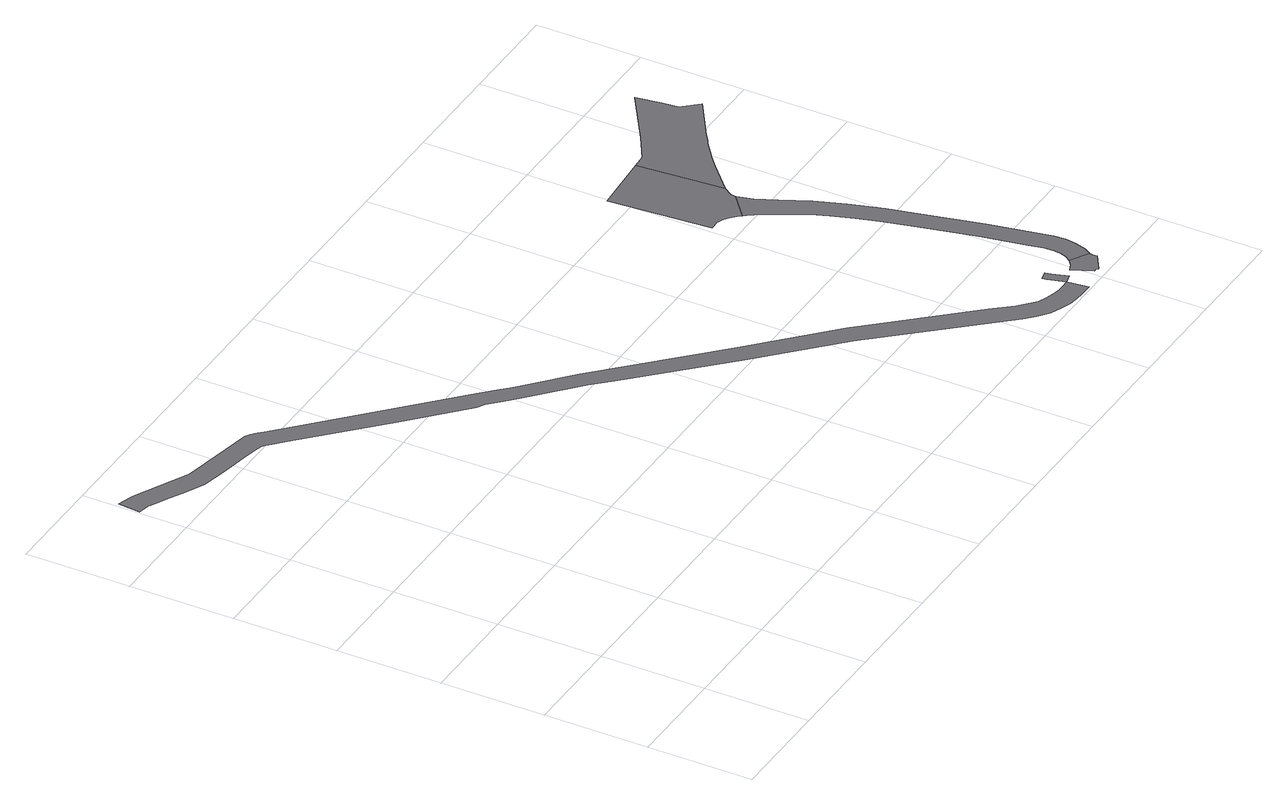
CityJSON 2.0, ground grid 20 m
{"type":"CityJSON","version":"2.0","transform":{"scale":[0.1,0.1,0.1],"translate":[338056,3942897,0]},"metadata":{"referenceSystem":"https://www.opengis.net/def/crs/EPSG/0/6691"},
"CityObjects":{
"road1":{"type":"Road","attributes":{"RoadStructureAttribute.sectionType":"1"},"geometry":[{"type":"MultiSurface","lod":"1","boundaries":[[[0,1,2,3,4,5,6,7,8,9,10,11,12,13,14,15,16,17,18,19,20,21,22,23,24,25,26,27,28,29,30,31,32,33,34,35,36,37,38,39,40,41,42,43,44,45,46,47,48,49,50,51,52,53,54,55,56,57,58,59,60,61,62,63]]]}]},
"road2":{"type":"Road","attributes":{"RoadStructureAttribute.sectionType":"1"},"geometry":[{"type":"MultiSurface","lod":"1","boundaries":[[[64,65,66,67,68,63]]]}]},
"road3":{"type":"Road","geometry":[{"type":"MultiSurface","lod":"1","boundaries":[[[69,70,71,72,73,74,75,76,77]]]}]},
"road4":{"type":"Road","attributes":{"RoadStructureAttribute.sectionType":"1"},"geometry":[{"type":"MultiSurface","lod":"1","boundaries":[[[78,79,80,81,82,83,84,85,86,87,88,89,90,72,71,91,92,93,94,95,96,97,98,99,100,101,102,103,104]]]}]},
"road5":{"type":"Road","geometry":[{"type":"MultiSurface","lod":"1","boundaries":[[[103,105,106,107,108,109,110,111,112,113,104]]]}]},
"road6":{"type":"Road","attributes":{"function":"2","RoadStructureAttribute.sectionType":"1"},"geometry":[{"type":"MultiSurface","lod":"1","boundaries":[[[106,114,115,116,117,118,119,120,121,122,123,124,125,107]]]}]}
},
"vertices":[
[1342,45,0],[1330,45,0],[1317,48,0],[1301,53,0],[1286,59,0],[1272,71,0],[1256,86,0],[1225,122,0],[1061,306,0],[921,440,0],[724,636,0],[653,698,0],[634,716,0],[614,736,0],[592,758,0],[334,1004,0],[316,1021,0],[308,1030,0],[297,1038,0],[287,1044,0],[263,1049,0],[238,1054,0],[184,1064,0],[143,1073,0],[114,1087,0],[42,1124,0],[33,1127,0],[9,1135,0],[5,1092,0],[27,1087,0],[31,1085,0],[32,1084,0],[42,1079,0],[58,1071,0],[95,1052,0],[130,1035,0],[176,1025,0],[231,1015,0],[255,1010,0],[273,1006,0],[275,1005,0],[281,1000,0],[288,993,0],[309,974,0],[451,837,0],[548,744,0],[552,742,0],[567,733,0],[589,711,0],[610,691,0],[630,672,0],[701,609,0],[733,574,0],[894,412,0],[1032,278,0],[1227,58,0],[1245,41,0],[1266,25,0],[1287,15,0],[1307,9,0],[1325,6,0],[1341,5,0],[1364,5,0],[1359,45,0],
[1377,50,0],[1368,81,0],[1365,91,0],[1349,87,0],[1351,78,0],
[1452,37,0],[1451,45,0],[1452,52,0],[1418,73,0],[1407,64,0],[1393,58,0],[1411,20,0],[1416,20,0],[1419,16,0],
[1274,616,0],[1288,595,0],[1328,524,0],[1341,491,0],[1355,450,0],[1366,409,0],[1378,362,0],[1407,240,0],[1426,149,0],[1430,127,0],[1431,111,0],[1429,95,0],[1425,83,0],[1461,65,0],[1468,87,0],[1471,109,0],[1470,131,0],[1446,249,0],[1416,371,0],[1405,420,0],[1385,484,0],[1365,539,0],[1339,592,0],[1331,611,0],[1322,630,0],[1315,659,0],[1270,621,0],
[1316,670,0],[1327,686,0],[1315,852,0],[1199,844,0],[1213,649,0],[1231,649,0],[1242,646,0],[1253,638,0],[1263,628,0],
[1376,732,0],[1397,751,0],[1410,761,0],[1431,777,0],[1438,781,0],[1452,791,0],[1530,842,0],[1502,872,0],[1499,903,0],[1492,951,0],[1392,885,0],[1341,854,0]
]}
